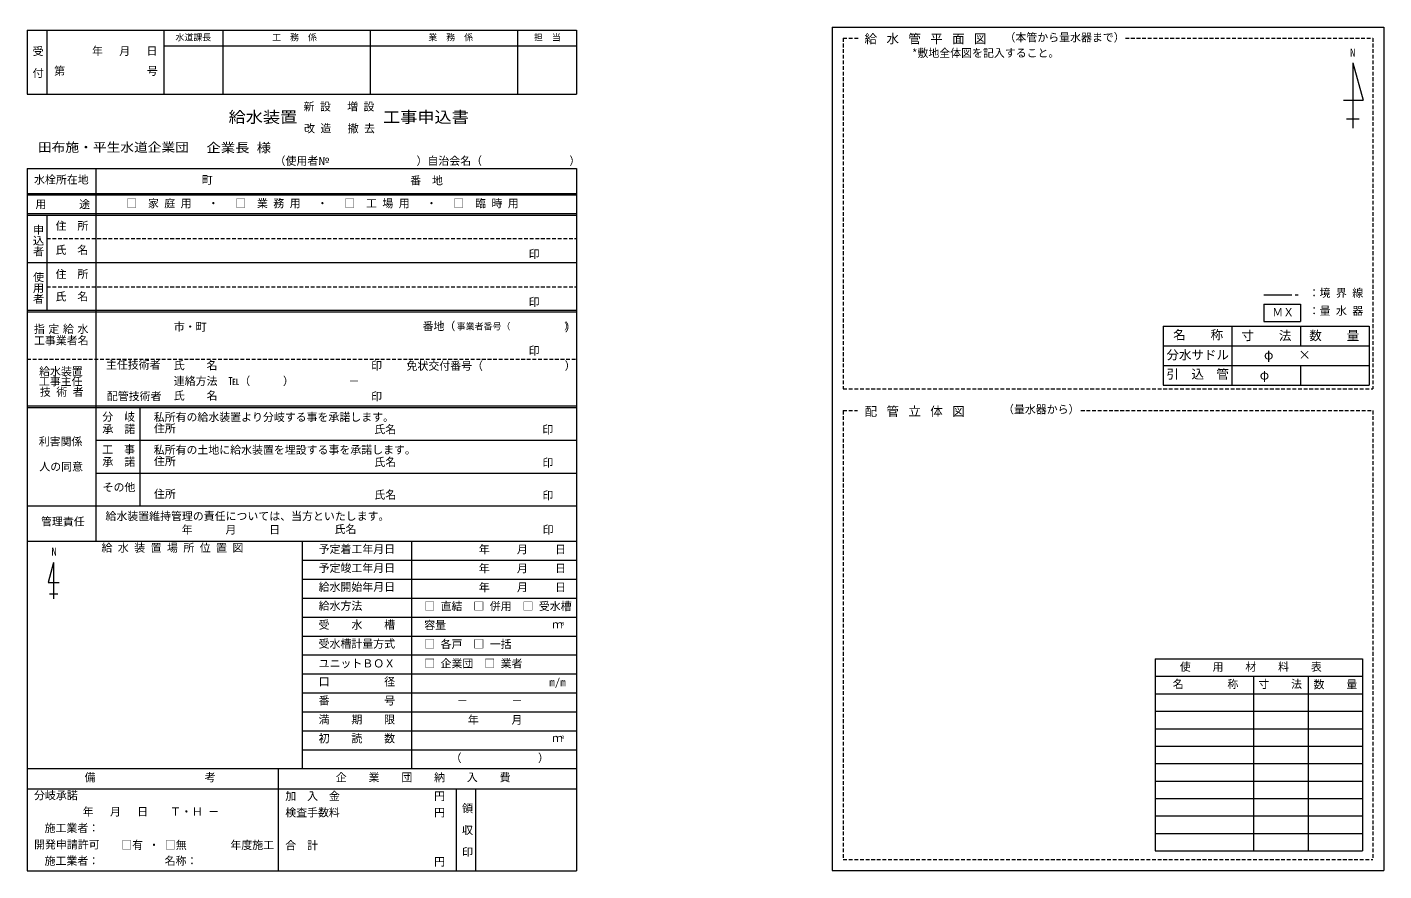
# Model space of a CAD drawing. Units: millimetres, scale not verified. Extents: x -8250 to 35239, y -13530 to 13531.
import ezdxf
from ezdxf.enums import TextEntityAlignment as Align

# ---------------------------------------------------------------- set-up
doc = ezdxf.new("R2010")
doc.units = ezdxf.units.MM
doc.header["$LTSCALE"] = 100
doc.linetypes.add('CHAIN2', pattern=[12, 9, -1, 1, -1])
doc.linetypes.add('DASHED1', pattern=[1.8, 1.2, -0.6])
for name, color, linetype, lineweight in [('0-0_罫線', 4, 'Continuous', 18), ('0-1_文字・記号', 4, 'Continuous', 18), ('2-0_配管', 7, 'CHAIN2', 18)]:
    doc.layers.add(name, color=color, linetype=linetype, lineweight=lineweight)
doc.layers.add('0-2_上書き文字・記号', color=7, linetype='Continuous')
doc.styles.add('@ＭＳ 明朝', font='')
doc.styles.add('ＭＳ 明朝', font='')
doc.styles.get('@ＭＳ 明朝').set_extended_font_data('@MS Mincho')
doc.styles.get('ＭＳ 明朝').set_extended_font_data('MS Mincho')

msp = doc.modelspace()

# ---------------------------------------------------------------- linework, layer by layer
at = {"layer": '0-0_罫線', "color": 7}
for p, q in [((17558.6, 13530.9), (17558.6, -13519.1)), ((-8250, 13430), (9360, 13430)), ((-8250, 13430), (-8250, 11380)), ((9360, 13430), (9360, 11380)), ((-8250, 11380), (9360, 11380)), ((-8250, 9000), (-8250, -13530)), ((-8250, -2960), (9360, -2960)), ((570, -2960), (570, -10250)), ((-8250, -10250), (9360, -10250)), ((-200, -10250), (-200, -13530)), ((-8250, -13530), (9360, -13530)), ((17558.6, -13519.1), (35238.6, -13519.1))]:
    msp.add_line(p, q, dxfattribs=at)
at = {"layer": '0-0_罫線'}
for p, q in [((-7620, 13430), (-7620, 11380)), ((-3870, 13430), (-3870, 11380)), ((7470, 13430), (7470, 11380)), ((-3870, 12930), (9360, 12930)), ((-6050, 9000), (-6050, -2960)), ((-8250, 8200), (9360, 8200)), ((-8250, 8150), (9360, 8150)), ((-8250, 7550), (9360, 7550)), ((-8250, 7500), (9360, 7500)), ((-7620, 7500), (-7620, 4450)), ((-8250, 5980), (9360, 5980)), ((-8250, 4450), (9360, 4450)), ((-8250, 4400), (9360, 4400)), ((28162.8, 3937.7), (34762.8, 3937.7)), ((28162.8, 3937.7), (28162.8, 2047.7)), ((30362.8, 3937.7), (30362.8, 2047.7)), ((32562.8, 3937.7), (32562.8, 3307.7)), ((34762.8, 3937.7), (34762.8, 2047.7)), ((28162.8, 3307.7), (34762.8, 3307.7)), ((28162.8, 2677.7), (34762.8, 2677.7)), ((32562.8, 2677.7), (32562.8, 2047.7)), ((28162.8, 2047.7), (34762.8, 2047.7)), ((-8250, 1380), (9360, 1380)), ((-8250, 1330), (9360, 1330)), ((-4640, 1330), (-4640, -1820)), ((-6050, 280), (9360, 280)), ((-6050, -770), (9360, -770)), ((4070, -2960), (4070, -10250)), ((570, -3567.5), (9360, -3567.5)), ((570, -4175), (9360, -4175)), ((570, -4782.5), (9360, -4782.5)), ((570, -5390), (9360, -5390)), ((570, -5997.5), (9360, -5997.5)), ((570, -6605), (9360, -6605)), ((27908.6, -6729.1), (27908.6, -12889.1)), ((570, -7212.5), (9360, -7212.5)), ((27908.6, -7289.1), (34558.6, -7289.1)), ((31058.6, -7289.1), (31058.6, -12889.1)), ((32808.6, -7289.1), (32808.6, -12889.1)), ((570, -7820), (9360, -7820)), ((27908.6, -7849.1), (34558.6, -7849.1)), ((570, -8427.5), (9360, -8427.5)), ((27908.6, -8409.1), (34558.6, -8409.1)), ((570, -9035), (9360, -9035)), ((27908.6, -8969.1), (34558.6, -8969.1)), ((27908.6, -9529.1), (34558.6, -9529.1)), ((570, -9642.5), (9360, -9642.5)), ((27908.6, -10089.1), (34558.6, -10089.1)), ((27908.6, -10649.1), (34558.6, -10649.1)), ((-8250, -10900), (9360, -10900)), ((5500, -10900), (5500, -13530)), ((6120, -10900), (6120, -13530)), ((27908.6, -11209.1), (34558.6, -11209.1)), ((27908.6, -11769.1), (34558.6, -11769.1)), ((27908.6, -12329.1), (34558.6, -12329.1)), ((27908.6, -12889.1), (34558.6, -12889.1))]:
    msp.add_line(p, q, dxfattribs=at)
at = {"layer": '0-0_罫線', "linetype": 'DASHED1'}
for p, q in [((17908.6, 13180.9), (17908.6, 1930.9)), ((17908.6, 13180.9), (18424.4, 13180.9)), ((26952.9, 13180.9), (34888.6, 13180.9)), ((34888.6, 13180.9), (34888.6, 1930.9)), ((-7620, 6750), (9360, 6750)), ((-7620, 5200), (9360, 5200)), ((-8250, 2880), (9360, 2880)), ((17908.6, 1930.9), (34888.6, 1930.9)), ((17908.6, 1230.9), (18366.9, 1230.9)), ((25529.6, 1230.9), (34888.6, 1230.9)), ((34888.6, 1230.9), (34888.6, -13169.1))]:
    msp.add_line(p, q, dxfattribs=at)
at = {"layer": '0-0_罫線', "color": 7}
for points in [[(17558.6, 13530.9), (35238.6, 13530.9), (35238.6, -13519.1)], [(-8250, 9000), (9360, 9000), (9360, -13530)]]:
    msp.add_lwpolyline(points, dxfattribs=at)
at = {"layer": '0-0_罫線', "linetype": 'DASHED1'}
msp.add_lwpolyline([(17908.6, 1230.9), (17908.6, -13169.1), (34888.6, -13169.1)], dxfattribs=at)
at = {"layer": '0-0_罫線'}
msp.add_lwpolyline([(27908.6, -6729.1), (34558.6, -6729.1), (34558.6, -12889.1)], dxfattribs=at)
at = {"layer": '0-1_文字・記号', "color": 7}
for p, q in [((-1980, 13430), (-1980, 11380)), ((2745, 13430), (2745, 11380)), ((34242.9, 12389.4), (34572.9, 11189.4)), ((34242.9, 12389.4), (34242.9, 10289.4)), ((33942.9, 11189.4), (34572.9, 11189.4)), ((34042.9, 10589.4), (34442.9, 10589.4)), ((-8250, -1820), (9360, -1820)), ((-7400, -3640), (-7400, -4810)), ((-7530.7, -4640), (-7269.3, -4640))]:
    msp.add_line(p, q, dxfattribs=at)
at = {"layer": '0-1_文字・記号'}
for p, q in [((31391, 4642.1), (32571, 4642.1)), ((32571, 4642.1), (32571, 4092.1))]:
    msp.add_line(p, q, dxfattribs=at)
msp.add_lwpolyline([(31391, 4642.1), (31391, 4092.1), (32571, 4092.1)], dxfattribs=at)
at = {"layer": '0-1_文字・記号', "color": 7}
msp.add_lwpolyline([(-7400, -3640), (-7571.5, -4280), (-7228.5, -4280)], dxfattribs=at)
at = {"layer": '2-0_配管'}
msp.add_line((31391, 4942.1), (32571, 4942.1), dxfattribs=at)

# ---------------------------------------------------------------- texts
at = {"layer": '0-1_文字・記号', "style": 'ＭＳ 明朝'}
for s, height, p in [('水道課長', 205.3, (-3497.7, 13040)), ('工\u3000務\u3000係', 205.3, (-396.3, 13040)), ('業\u3000務\u3000係', 205.3, (4609.3, 13040)), ('担\u3000当', 205.3, (7995, 13040)), ('（本管から量水器まで）', 256.6, (23079.3, 12993.9)), ('\u3000\u3000   年   月   日', 256.6, (-7394.7, 12558.1)), ('N', 256.6, (34152.3, 12510.1)), ('第\u3000   \u3000   \u3000   号', 256.6, (-7382.7, 11920.3)), ('新 設   増 設', 256.6, (610.7, 10777.1)), ('改 造   撤 去', 256.6, (626.6, 10076.8)), ('水栓所在地', 256.6, (-8026.5, 8434)), ('町', 256.6, (-2650.8, 8425)), ('番\u3000地', 256.6, (4028.7, 8404.8)), ('用\u3000\u3000\u3000途', 256.6, (-7985.1, 7643.4)), ('□  家 庭 用   ・   □  業 務 用   ・   □  工 場 用   ・   □  臨 時 用', 256.6, (-5077.8, 7672.9)), ('住\u3000所', 256.6, (-7339.7, 6949.4)), ('氏\u3000名', 256.6, (-7339.7, 6179.4)), ('印', 256.6, (7826.7, 6046.7)), ('住\u3000所', 256.6, (-7339.7, 5399.4)), ('氏\u3000名', 256.6, (-7339.7, 4684.4)), ('印', 256.6, (7826.7, 4506.7)), ('：境 界 線', 256.6, (32827.7, 4800.1)), ('ＭＸ', 256.6, (31659.9, 4181)), ('：量 水 器', 256.6, (32827.7, 4225.1)), ('市・町', 256.6, (-3548.5, 3713.9)), ('番地（\u3000\u3000\u3000\u3000\u3000\u3000\u3000\u3000\u3000\u3000)', 256.6, (4425.4, 3732.3)), ('事業者番号（\u3000\u3000\u3000\u3000\u3000\u3000）', 205.3, (5518, 3768.4)), ('工事業者名', 256.6, (-8030.5, 3274.3)), ('名\u3000\u3000称', 293.3, (28484.2, 3428)), ('寸\u3000\u3000法', 293.3, (30673.9, 3403.1)), ('数\u3000\u3000量', 293.3, (32848.4, 3403.1)), ('印', 256.6, (7826.7, 2946.7)), ('分水サドル', 293.3, (28271.2, 2785.6)), ('φ\u3000\u3000×', 293.3, (31395.3, 2784.8)), ('給水装置', 256.6, (-7865.6, 2284.8)), ('主任技術者', 256.6, (-5723.9, 2493)), ('氏\u3000\u3000名', 256.6, (-3548.5, 2476.6)), ('印', 256.6, (2775.7, 2467.4)), ('免状交付番号（               ）', 256.6, (3911.2, 2460.6)), ('工事主任', 256.6, (-7874.2, 1963.7)), ('連絡方法\u3000℡（\u3000\u3000\u3000）\u3000\u3000\u3000\u3000\u3000－', 256.6, (-3548.5, 1972.5)), ('引\u3000込\u3000管', 293.3, (28271.2, 2168.1)), ('\u3000\u3000φ', 293.3, (30459.1, 2141.3)), ('技 術 者', 256.6, (-7839.5, 1625.2)), ('配管技術者', 256.6, (-5693.3, 1486.7)), ('氏\u3000\u3000名', 256.6, (-3548.5, 1505.1)), ('印', 256.6, (2775.7, 1477.6)), ('（量水器から）', 256.6, (23031, 1065.9)), ('分\u3000岐', 256.6, (-5842.3, 828.8)), ('私所有の給水装置より分岐する事を承諾します。', 256.6, (-4191.5, 816.6)), ('承\u3000諾', 256.6, (-5836.2, 432.8)), ('住所', 256.6, (-4185.4, 451.1)), ('氏名', 256.6, (2881.1, 426.7)), ('印', 256.6, (8262.7, 414.9)), ('利害関係', 256.6, (-7879.5, 33.4)), ('工\u3000事', 256.6, (-5842.3, -221.2)), ('私所有の土地に給水装置を埋設する事を承諾します。', 256.6, (-4191.5, -233.4)), ('人の同意', 256.6, (-7859.6, -772.4)), ('承\u3000諾', 256.6, (-5836.2, -617.2)), ('住所', 256.6, (-4185.4, -598.9)), ('氏名', 256.6, (2881.1, -623.3)), ('印', 256.6, (8266.2, -647.7)), ('その他', 256.6, (-5830.1, -1431.3)), ('住所', 256.6, (-4185.4, -1648.9)), ('氏名', 256.6, (2881.1, -1673.3)), ('印', 256.6, (8266.2, -1697.7)), ('管理責任', 256.6, (-7804.8, -2532.5)), ('給水装置維持管理の責任については、当方といたします。', 256.6, (-5739, -2358.9)), ('\u3000\u3000\u3000\u3000\u3000年\u3000\u3000\u3000月\u3000\u3000\u3000日', 256.6, (-5044.6, -2792.9)), ('氏名', 256.6, (1604.1, -2775.5)), ('印', 256.6, (8275.6, -2797.7)), ('給 水 装 置 場 所 位 置 図', 256.6, (-5865.6, -3374.6)), ('予定着工年月日', 256.6, (1094.1, -3414.5)), ('N', 256.6, (-7473, -3494.8)), ('\u3000\u3000\u3000    年     月     日', 256.6, (4478.7, -3425.3)), ('予定竣工年月日', 256.6, (1094.1, -4022)), ('\u3000\u3000\u3000    年     月     日', 256.6, (4478.7, -4032.8)), ('給水開始年月日', 256.6, (1094.1, -4629.5)), ('\u3000\u3000\u3000    年     月     日', 256.6, (4478.7, -4640.3)), ('給水方法', 256.6, (1094.1, -5237)), ('□ 直結\u3000□ 併用\u3000□ 受水槽', 256.6, (4478.7, -5247.8)), ('受\u3000\u3000水\u3000\u3000槽', 256.6, (1094.1, -5844.5)), ('容量', 256.6, (4478.7, -5855.3)), ('ｍ', 256.6, (8574.6, -5829)), ('3', 110, (8876.3, -5689)), ('受水槽計量方式', 256.6, (1094.1, -6452)), ('□ 各戸\u3000□ 一括', 256.6, (4478.7, -6462.8)), ('ユニットＢＯＸ', 256.6, (1094.1, -7084.2)), ('□ 企業団\u3000□ 業者', 256.6, (4478.7, -7084.2)), ('使\u3000\u3000用\u3000\u3000材\u3000\u3000料\u3000\u3000表', 256.6, (28698.8, -7191.9)), ('口\u3000\u3000\u3000\u3000\u3000径', 256.6, (1094.1, -7667)), ('m/m', 256.6, (8488.4, -7682.9)), ('名\u3000\u3000\u3000\u3000称', 256.6, (28472.5, -7745.1)), ('寸\u3000\u3000法', 256.6, (31213.4, -7745.1)), ('数\u3000\u3000量', 256.6, (32986.1, -7757.7)), ('番\u3000\u3000\u3000\u3000\u3000号', 256.6, (1094.1, -8274.5)), ('\u3000\u3000\u3000－\u3000\u3000\u3000\u3000－', 256.6, (4478.7, -8285.3)), ('満\u3000\u3000期\u3000\u3000限', 256.6, (1094.1, -8882)), ('\u3000\u3000\u3000\u3000年      月', 256.6, (4478.7, -8892.8)), ('初\u3000\u3000読\u3000\u3000数', 256.6, (1094.1, -9489.5)), ('ｍ', 256.6, (8574.6, -9474)), ('3', 110, (8876.3, -9335.5)), ('（\u3000\u3000\u3000\u3000\u3000\u3000\u3000）', 256.6, (5325.1, -10115.3)), ('備\u3000\u3000\u3000\u3000\u3000\u3000\u3000\u3000\u3000\u3000考', 256.6, (-6407.6, -10736.1)), ('企\u3000\u3000業\u3000\u3000団\u3000\u3000納\u3000\u3000入\u3000\u3000費', 256.6, (1643.6, -10736.1)), ('分岐承諾', 256.6, (-8026.8, -11313)), ('加\u3000入\u3000金', 256.6, (25.2, -11336.9)), ('円', 256.6, (4794.5, -11338)), ('\u3000\u3000   年   月   日\u3000\u3000Ｔ・Ｈ －', 256.6, (-7691.8, -11836.8)), ('検査手数料', 256.6, (25.2, -11865.4)), ('円', 256.6, (4794.5, -11864)), ('施工業者：', 256.6, (-7691.8, -12362.8)), ('開発申請許可', 256.6, (-8026.8, -12891)), ('\u3000□有 ・ □無\u3000\u3000\u3000\u3000年度施工', 256.6, (-5583.2, -12907.1)), ('合\u3000計', 256.6, (25.2, -12916)), ('施工業者：\u3000\u3000\u3000\u3000\u3000\u3000名称：', 256.6, (-7691.8, -13414.8)), ('円', 256.6, (4794.5, -13442))]:
    msp.add_text(s, height=height, dxfattribs=at).set_placement(p, align=Align.BOTTOM_LEFT)
at = {"layer": '0-1_文字・記号', "style": '@ＭＳ 明朝'}
for s, p in [('受\u3000付', (-8111.6, 12938.1)), ('申込者', (-8098.5, 7213.1)), ('使用者', (-8098.5, 5693.1)), ('領\u3000収\u3000印', (5651.3, -11343.6))]:
    msp.add_text(s, height=256.6, rotation=270, dxfattribs=at).set_placement(p, align=Align.BOTTOM_LEFT)
at = {"layer": '0-1_文字・記号', "color": 7, "style": 'ＭＳ 明朝'}
msp.add_text('*敷地全体図を記入すること。', height=256.6, dxfattribs=at).set_placement((20114.4, 12494.4), align=Align.BOTTOM_LEFT)
for s, height, width, p in [('給水装置\u3000\u3000\u3000\u3000\u3000工事申込書', 366.6, 1.1, (-1792.5, 10351.9)), ('田布施・平生水道企業団', 293.3, 1.1, (-7905, 9443.4)), ('企業長 様', 293.3, 1.15, (-2501.8, 9428.4))]:
    msp.add_text(s, height=height, dxfattribs=dict(at, width=width)).set_placement(p, align=Align.BOTTOM_LEFT)
at = {"layer": '0-1_文字・記号', "color": 7, "char_height": 293.3, "attachment_point": 7, "style": 'ＭＳ 明朝'}
for s, insert in [('\\T1.17;給\\~水\\~管\\~平\\~面\\~図', (18594.5, 12979.6)), ('\\T1.17;配\\~管\\~立\\~体\\~図', (18594.5, 1029.6))]:
    msp.add_mtext(s, dxfattribs=dict(at, insert=insert))
at = {"layer": '0-1_文字・記号', "insert": (-8033.4, 3690.3), "char_height": 256.6, "attachment_point": 7, "style": 'ＭＳ 明朝'}
msp.add_mtext('\\T1.33;指定給水', dxfattribs=at)
at = {"layer": '0-2_上書き文字・記号', "style": 'ＭＳ 明朝'}
msp.add_text('（使用者№\u3000\u3000\u3000\u3000\u3000\u3000\u3000\u3000）自治会名（\u3000\u3000\u3000\u3000\u3000\u3000\u3000\u3000）', height=256.6, dxfattribs=at).set_placement((-317.2, 9035.1), align=Align.BOTTOM_LEFT)

doc.saveas('drawing.dxf')
